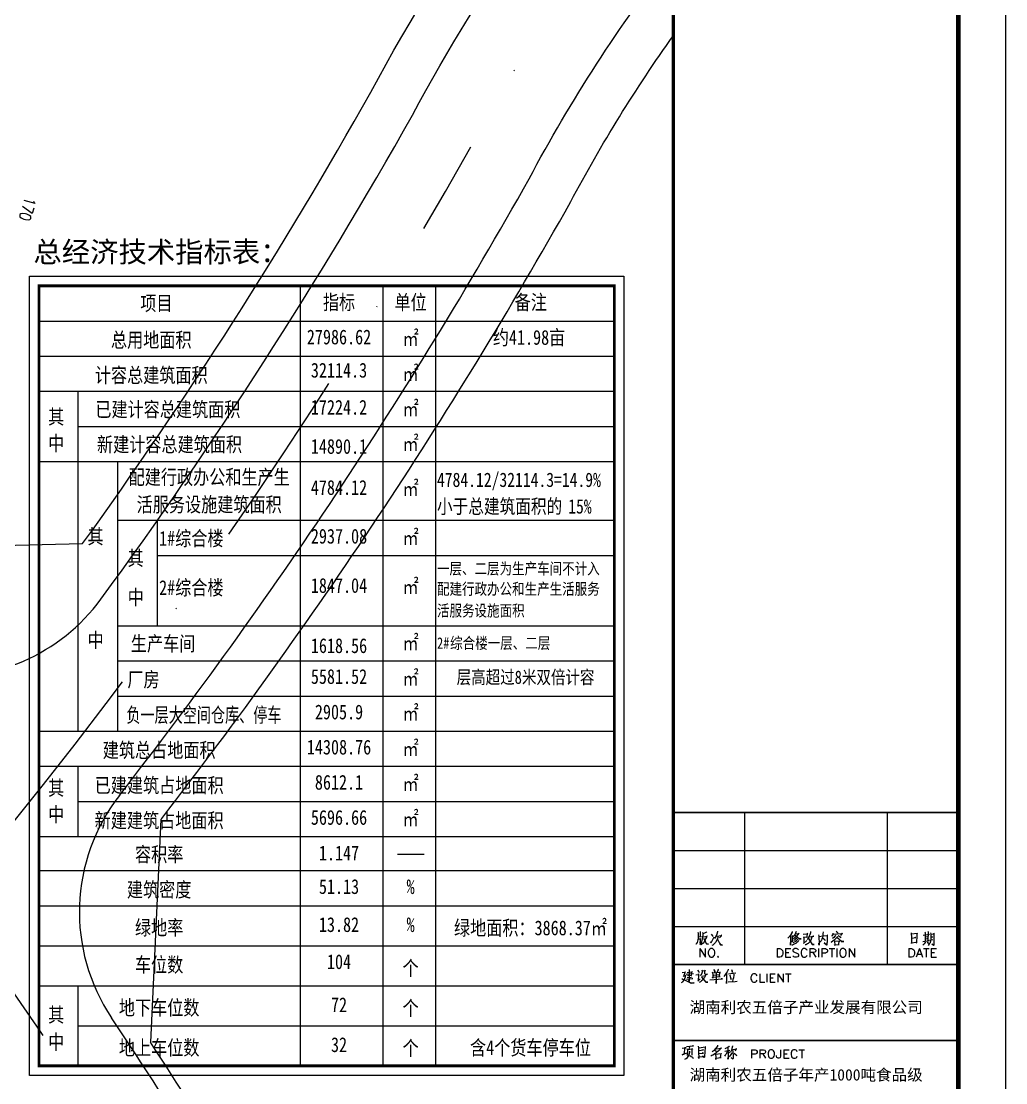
# Model space of a CAD drawing. Extents: x -809667 to 586099, y 3084146 to 3634412.
# Drawn here: x 382044.3 to 382148, y 3085664.1 to 3085775.9 of the extents above; entities that cross this region are included whole.
import ezdxf
from ezdxf.enums import TextEntityAlignment as Align

# ---------------------------------------------------------------- set-up
doc = ezdxf.new("R2010")
doc.units = 0
doc.header["$LTSCALE"] = 0.5
doc.linetypes.add('DASHDOT', pattern=[25.4, 12.7, -6.35, 0, -6.35])
doc.layers.get('0').update_dxf_attribs({"linetype": 'CONTINUOUS'})
for name, color, linetype in [('0-人行道线', 46, 'CONTINUOUS'), ('dxt', 252, 'CONTINUOUS'), ('PUB_TITLE', 4, 'CONTINUOUS'), ('RD-中线', 1, 'DASHDOT'), ('指标', 7, 'CONTINUOUS'), ('道路', 4, 'CONTINUOUS')]:
    doc.layers.add(name, color=color, linetype=linetype)
doc.styles.add('-宋体', font='', dxfattribs={"width": 0.6})
doc.styles.add('HZ', font='', dxfattribs={"width": 0.8})
doc.styles.get("Standard").update_dxf_attribs({"font": 'rs.shx', "bigfont": 'hztxt.shx'})
doc.styles.add('黑体', font='simhei.ttf')
doc.styles.get('-宋体').set_extended_font_data('NSimSun')
doc.styles.get('HZ').set_extended_font_data('NSimSun')

# ---------------------------------------------------------------- blocks, each defined once
blk = doc.blocks.new('DE')
at = {"layer": 'PUB_TITLE'}
for p, q in [((-4500, 23200), (-4500, 19996)), ((-1500, 23200), (-1500, 19996)), ((-6000, 22400), (0, 22400)), ((-6000, 21600), (0, 21600)), ((-6000, 20800), (0, 20800))]:
    blk.add_line(p, q, dxfattribs=at)
for points, const_width in [([(-6000, 57400), (-6000, 0)], 70), ([(-6000, 23200), (0, 23200)], 35), ([(-6000, 20000), (0, 20000)], 35), ([(-6000, 18400), (0, 18400)], 35)]:
    blk.add_lwpolyline(points, dxfattribs=dict(at, const_width=const_width))
blk.add_lwpolyline([(-6000, 0), (0, 0), (0, 57400), (-6000, 57400)], close=True, dxfattribs=at)
at = {"layer": 'PUB_TITLE', "color": 140, "lineweight": 0}
for points in [[(-5489, 20679), (-5482, 20660), (-5482, 20603), (-5482, 20561), (-5487, 20523), (-5493, 20495), (-5503, 20462), (-5518, 20438), (-5531, 20420)], [(-5480, 20582), (-5411, 20591)], [(-5388, 20675), (-5383, 20650), (-5383, 20620), (-5388, 20580), (-5392, 20542), (-5400, 20509), (-5406, 20479), (-5416, 20452), (-5428, 20428), (-5442, 20412)], [(-5440, 20694), (-5434, 20679), (-5434, 20589)], [(-5366, 20585), (-5291, 20601), (-5295, 20608), (-5307, 20578), (-5322, 20540), (-5335, 20511), (-5352, 20481), (-5376, 20452), (-5400, 20431), (-5419, 20415)], [(-5298, 20688), (-5303, 20681), (-5347, 20658), (-5379, 20646)], [(-5223, 20481), (-5204, 20460), (-5142, 20582)], [(-5170, 20591), (-5173, 20608), (-5201, 20641)], [(-5067, 20587), (-5067, 20570), (-5073, 20547), (-5086, 20516), (-5100, 20490), (-5114, 20464), (-5132, 20445), (-5151, 20426), (-5173, 20410), (-5189, 20401)], [(-5069, 20700), (-5071, 20686), (-5088, 20639), (-5107, 20594), (-5121, 20570), (-5135, 20551)], [(-5105, 20597), (-5102, 20597), (-4984, 20610), (-4993, 20620), (-5005, 20591), (-5027, 20561)], [(-3499, 20698), (-3502, 20684), (-3523, 20646), (-3523, 20641), (-3542, 20613), (-3558, 20589), (-3575, 20570), (-3589, 20554)], [(-3533, 20618), (-3533, 20410), (-3537, 20428), (-3533, 20464)], [(-3497, 20610), (-3497, 20474), (-3499, 20490), (-3497, 20502)], [(-3436, 20648), (-3426, 20646), (-3356, 20656), (-3360, 20660), (-3384, 20627), (-3405, 20599), (-3424, 20580), (-3445, 20563), (-3466, 20547), (-3480, 20538)], [(-3415, 20694), (-3430, 20658), (-3445, 20629), (-3461, 20608), (-3464, 20603), (-3476, 20587)], [(-3445, 20625), (-3436, 20622), (-3343, 20538), (-3312, 20540), (-3343, 20540), (-3356, 20549)], [(-3265, 20639), (-3171, 20650), (-3181, 20658), (-3192, 20576), (-3181, 20576), (-3251, 20566), (-3256, 20587), (-3251, 20561), (-3253, 20455)], [(-3088, 20587), (-3088, 20573), (-3098, 20535), (-3107, 20514), (-3117, 20495), (-3128, 20479), (-3143, 20462), (-3160, 20445), (-3179, 20434), (-3197, 20422), (-3211, 20417), (-3225, 20412)], [(-3110, 20694), (-3114, 20665), (-3128, 20627), (-3147, 20587), (-3162, 20561), (-3171, 20542), (-3181, 20525)], [(-3147, 20582), (-3042, 20597), (-3053, 20599), (-3072, 20594)], [(-2947, 20627), (-2940, 20597), (-2932, 20428), (-2932, 20405), (-2938, 20420), (-2935, 20450)], [(-2938, 20591), (-2848, 20603), (-2843, 20603), (-2751, 20613), (-2759, 20620), (-2761, 20616), (-2761, 20566), (-2761, 20523), (-2763, 20519), (-2763, 20479), (-2763, 20474), (-2767, 20447), (-2770, 20426), (-2772, 20407), (-2824, 20455), (-2774, 20415), (-2770, 20438)], [(-2848, 20690), (-2850, 20644), (-2854, 20603), (-2854, 20599), (-2862, 20570), (-2871, 20542), (-2881, 20516), (-2888, 20502), (-2900, 20488), (-2907, 20476), (-2916, 20469)], [(-2544, 20594), (-2548, 20580), (-2557, 20570), (-2586, 20540), (-2614, 20514), (-2643, 20490), (-2671, 20471), (-2687, 20462)], [(-2645, 20658), (-2643, 20639), (-2645, 20627), (-2649, 20610), (-2654, 20599), (-2654, 20608), (-2645, 20625)], [(-2588, 20618), (-2590, 20606), (-2624, 20568), (-2647, 20547)], [(-2643, 20637), (-2439, 20654), (-2447, 20658), (-2479, 20613)], [(-2571, 20700), (-2546, 20677), (-2541, 20663), (-2553, 20684)], [(-2555, 20573), (-2519, 20540), (-2482, 20504), (-2453, 20481), (-2411, 20483), (-2456, 20485), (-2475, 20500)], [(-2527, 20610), (-2487, 20582), (-2475, 20563), (-2493, 20587)], [(-996, 20665), (-991, 20641), (-989, 20589), (-986, 20535), (-986, 20528), (-986, 20490), (-986, 20441), (-986, 20457), (-894, 20471), (-876, 20455), (-870, 20476), (-870, 20504), (-868, 20559), (-866, 20616), (-866, 20663), (-864, 20656), (-989, 20639)], [(-743, 20622), (-604, 20637)], [(-706, 20686), (-701, 20672), (-701, 20495)], [(-699, 20582), (-655, 20589)], [(-640, 20700), (-634, 20686), (-642, 20502)], [(-585, 20667), (-579, 20641), (-579, 20589), (-581, 20532), (-585, 20498), (-596, 20460), (-611, 20436), (-638, 20401)], [(-579, 20639), (-507, 20650), (-514, 20658), (-514, 20585), (-514, 20580), (-512, 20474), (-514, 20434), (-516, 20410), (-519, 20403), (-554, 20434), (-522, 20412)], [(-575, 20580), (-535, 20587)], [(-5482, 20540), (-5432, 20544), (-5438, 20551), (-5438, 20445), (-5440, 20460), (-5440, 20479)], [(-5369, 20554), (-5303, 20434), (-5258, 20431), (-5301, 20436), (-5312, 20450)], [(-5079, 20532), (-5060, 20504), (-5033, 20452), (-5012, 20412), (-4965, 20410), (-5010, 20420), (-5027, 20436)], [(-3365, 20504), (-3371, 20488), (-3398, 20464), (-3421, 20445), (-3445, 20434), (-3468, 20420), (-3489, 20410), (-3506, 20405)], [(-3386, 20532), (-3390, 20523), (-3392, 20519), (-3419, 20495), (-3424, 20492), (-3438, 20481), (-3457, 20469), (-3476, 20457)], [(-3405, 20561), (-3407, 20554), (-3409, 20551), (-3434, 20532), (-3453, 20516), (-3468, 20504)], [(-3261, 20445), (-3187, 20509)], [(-3160, 20551), (-3152, 20549), (-3079, 20422), (-3034, 20420), (-3077, 20426), (-3088, 20441)], [(-2860, 20559), (-2833, 20540), (-2812, 20521), (-2805, 20506), (-2810, 20516)], [(-2609, 20498), (-2605, 20483), (-2599, 20417), (-2597, 20401), (-2607, 20417), (-2508, 20424), (-2515, 20424), (-2506, 20500), (-2498, 20495), (-2603, 20483)], [(-986, 20554), (-894, 20568), (-904, 20570), (-925, 20561)], [(-750, 20488), (-604, 20506), (-611, 20509), (-621, 20502)], [(-696, 20474), (-699, 20462), (-718, 20438), (-733, 20422), (-750, 20410)], [(-696, 20542), (-659, 20549)], [(-659, 20481), (-632, 20452), (-632, 20441), (-642, 20462)], [(-581, 20519), (-575, 20519), (-537, 20525)], [(-5445, 20337), (-5445, 20157)], [(-5445, 20337), (-5326, 20157), (-5326, 20337)], [(-3818, 20337), (-3818, 20157)], [(-3818, 20337), (-3758, 20337), (-3733, 20327), (-3715, 20310), (-3706, 20293), (-3698, 20267), (-3698, 20225), (-3706, 20199), (-3715, 20182), (-3733, 20165), (-3758, 20157), (-3818, 20157)], [(-3638, 20337), (-3638, 20157)], [(-3638, 20337), (-3526, 20337)], [(-3638, 20250), (-3569, 20250)], [(-3638, 20157), (-3526, 20157)], [(-3364, 20310), (-3381, 20327), (-3407, 20337), (-3441, 20337), (-3467, 20327), (-3484, 20310), (-3484, 20293), (-3476, 20277), (-3467, 20267), (-3449, 20259), (-3398, 20242), (-3381, 20233), (-3372, 20225), (-3364, 20207), (-3364, 20182), (-3381, 20165), (-3407, 20157), (-3441, 20157), (-3467, 20165), (-3484, 20182)], [(-3184, 20293), (-3192, 20310), (-3210, 20327), (-3227, 20337), (-3261, 20337), (-3279, 20327), (-3296, 20310), (-3304, 20293), (-3312, 20267), (-3312, 20225), (-3304, 20199), (-3296, 20182), (-3279, 20165), (-3261, 20157), (-3227, 20157), (-3210, 20165), (-3192, 20182), (-3184, 20199)], [(-3124, 20337), (-3124, 20157)], [(-3124, 20337), (-3047, 20337), (-3022, 20327), (-3012, 20319), (-3004, 20302), (-3004, 20285), (-3012, 20267), (-3022, 20259), (-3047, 20250), (-3124, 20250)], [(-3064, 20250), (-3004, 20157)], [(-2944, 20337), (-2944, 20157)], [(-2875, 20337), (-2875, 20157)], [(-2875, 20337), (-2799, 20337), (-2773, 20327), (-2765, 20319), (-2755, 20302), (-2755, 20277), (-2765, 20259), (-2773, 20250), (-2799, 20242), (-2875, 20242)], [(-2722, 20337), (-2602, 20337)], [(-2662, 20337), (-2662, 20157)], [(-2558, 20337), (-2558, 20157)], [(-2301, 20337), (-2301, 20157)], [(-2301, 20337), (-2182, 20157), (-2182, 20337)], [(-1043, 20337), (-1043, 20157)], [(-1043, 20337), (-983, 20337), (-957, 20327), (-940, 20310), (-931, 20293), (-923, 20267), (-923, 20225), (-931, 20199), (-940, 20182), (-957, 20165), (-983, 20157), (-1043, 20157)], [(-820, 20337), (-888, 20157)], [(-863, 20217), (-778, 20217)], [(-820, 20337), (-751, 20157)], [(-734, 20337), (-614, 20337)], [(-674, 20337), (-674, 20157)], [(-571, 20337), (-571, 20157)], [(-571, 20337), (-461, 20337)], [(-571, 20250), (-503, 20250)], [(-571, 20157), (-461, 20157)], [(-5813, 19829), (-5749, 19836), (-5758, 19842), (-5763, 19823), (-5789, 19751), (-5794, 19756), (-5742, 19768), (-5746, 19773), (-5756, 19735), (-5765, 19702), (-5777, 19681), (-5789, 19662), (-5808, 19638), (-5824, 19622), (-5836, 19612)], [(-5822, 19704), (-5799, 19695), (-5780, 19688), (-5751, 19673), (-5723, 19657), (-5685, 19635), (-5655, 19622), (-5649, 19619), (-5624, 19605), (-5565, 19617), (-5567, 19617), (-5621, 19610), (-5647, 19617)], [(-5735, 19796), (-5579, 19813)], [(-5725, 19695), (-5594, 19704), (-5600, 19707), (-5607, 19702)], [(-5714, 19832), (-5605, 19846), (-5615, 19855), (-5628, 19768), (-5621, 19770), (-5706, 19761)], [(-5714, 19726), (-5617, 19737)], [(-5668, 19897), (-5666, 19882), (-5668, 19643), (-5674, 19659), (-5668, 19681)], [(-5527, 19783), (-5463, 19791), (-5472, 19801), (-5475, 19783), (-5478, 19657), (-5489, 19648), (-5440, 19697)], [(-5491, 19882), (-5463, 19848), (-5459, 19834)], [(-5409, 19754), (-5317, 19766), (-5324, 19773), (-5333, 19754), (-5345, 19730), (-5357, 19711), (-5369, 19695), (-5388, 19673), (-5409, 19654), (-5430, 19638), (-5447, 19626), (-5461, 19619)], [(-5400, 19886), (-5398, 19865), (-5398, 19842), (-5402, 19820), (-5409, 19798), (-5419, 19785), (-5428, 19773), (-5440, 19761)], [(-5411, 19732), (-5406, 19732), (-5320, 19629), (-5274, 19626), (-5320, 19633), (-5331, 19643)], [(-5394, 19867), (-5331, 19872), (-5335, 19879), (-5343, 19861), (-5343, 19844), (-5343, 19829), (-5343, 19813), (-5341, 19806), (-5335, 19798), (-5326, 19796), (-5314, 19794), (-5298, 19794), (-5288, 19796), (-5282, 19801)], [(-5232, 19676), (-4965, 19699), (-4980, 19702), (-4998, 19697)], [(-5187, 19844), (-5178, 19823), (-5170, 19783), (-5170, 19742), (-5168, 19716), (-5175, 19732), (-5014, 19745), (-5031, 19747), (-5020, 19829), (-5012, 19834), (-5020, 19836), (-5022, 19832), (-5173, 19817)], [(-5159, 19893), (-5130, 19861), (-5128, 19836), (-5135, 19865)], [(-5147, 19773), (-5050, 19787)], [(-5102, 19820), (-5100, 19686), (-5097, 19619), (-5097, 19600), (-5102, 19617), (-5100, 19654)], [(-5062, 19901), (-5048, 19888), (-5055, 19891), (-5086, 19825)], [(-4847, 19901), (-4850, 19886), (-4871, 19844), (-4887, 19820), (-4915, 19775), (-4940, 19749)], [(-4881, 19827), (-4881, 19600), (-4883, 19622), (-4881, 19641)], [(-4837, 19804), (-4687, 19823)], [(-4816, 19775), (-4807, 19754), (-4795, 19726), (-4788, 19702), (-4786, 19688), (-4786, 19707), (-4797, 19728)], [(-4780, 19893), (-4765, 19857), (-4759, 19834), (-4763, 19853)], [(-4727, 19798), (-4727, 19777), (-4736, 19723), (-4746, 19683), (-4755, 19643)], [(-4239, 19763), (-4248, 19781), (-4264, 19797), (-4282, 19806), (-4316, 19806), (-4333, 19797), (-4351, 19781), (-4359, 19763), (-4368, 19737), (-4368, 19694), (-4359, 19669), (-4351, 19652), (-4333, 19634), (-4316, 19626), (-4282, 19626), (-4264, 19634), (-4248, 19652), (-4239, 19669)], [(-4179, 19806), (-4179, 19626), (-4076, 19626)], [(-4034, 19806), (-4034, 19626)], [(-3965, 19806), (-3965, 19626)], [(-3965, 19806), (-3854, 19806)], [(-3965, 19721), (-3897, 19721)], [(-3802, 19806), (-3802, 19626)], [(-3802, 19806), (-3682, 19626), (-3682, 19806)], [(-3640, 19806), (-3520, 19806)], [(-3580, 19806), (-3580, 19626)], [(-4850, 19635), (-4700, 19645), (-4658, 19648)], [(-3965, 19626), (-3854, 19626)], [(-5813, 18237), (-5730, 18248), (-5770, 18244), (-5773, 18117), (-5818, 18098), (-5721, 18140)], [(-5761, 18010), (-5730, 18024), (-5706, 18041), (-5687, 18062), (-5668, 18088), (-5662, 18121), (-5657, 18149), (-5657, 18172)], [(-5723, 18273), (-5652, 18282), (-5579, 18288), (-5584, 18291), (-5596, 18288)], [(-5609, 18088), (-5609, 18109), (-5607, 18113), (-5605, 18229), (-5596, 18220), (-5702, 18206), (-5706, 18227), (-5702, 18208), (-5702, 18147), (-5704, 18102), (-5706, 18085), (-5706, 18098), (-5704, 18123)], [(-5671, 18210), (-5655, 18263), (-5655, 18279)], [(-5478, 18279), (-5470, 18248), (-5470, 18132), (-5468, 18055), (-5468, 18024), (-5470, 18055), (-5364, 18062), (-5376, 18066), (-5394, 18060)], [(-5468, 18248), (-5322, 18263), (-5329, 18269), (-5331, 18256), (-5347, 18064), (-5347, 18047), (-5350, 18041), (-5366, 18064)], [(-5468, 18189), (-5366, 18201), (-5376, 18204), (-5398, 18197)], [(-5468, 18126), (-5369, 18135), (-5379, 18138), (-5394, 18130)], [(-5105, 18227), (-5097, 18225), (-4991, 18241), (-4998, 18246), (-5017, 18222), (-5039, 18197), (-5060, 18176), (-5083, 18153), (-5109, 18132), (-5138, 18111), (-5168, 18092), (-5173, 18090), (-5192, 18081), (-5210, 18069)], [(-5071, 18300), (-5073, 18284), (-5102, 18246), (-5119, 18222), (-5138, 18201), (-5161, 18178), (-5185, 18161)], [(-5130, 18201), (-5126, 18199), (-5100, 18178), (-5097, 18166), (-5107, 18182)], [(-5119, 18117), (-5114, 18109), (-5109, 18050), (-5107, 18043), (-5107, 18001), (-5109, 18020), (-5109, 18026), (-4993, 18039), (-4995, 18039), (-5008, 18039), (-4995, 18126), (-4991, 18121), (-4998, 18119), (-5111, 18104)], [(-4852, 18187), (-4866, 18157), (-4883, 18130), (-4896, 18104), (-4911, 18090), (-4927, 18071)], [(-4918, 18178), (-4809, 18199)], [(-4818, 18282), (-4824, 18273), (-4854, 18254), (-4887, 18237), (-4915, 18227)], [(-4852, 18246), (-4850, 18060), (-4847, 18007), (-4852, 18017), (-4850, 18039)], [(-4850, 18170), (-4818, 18151), (-4812, 18142)], [(-4774, 18140), (-4776, 18128), (-4803, 18085), (-4828, 18057)], [(-4757, 18291), (-4759, 18279), (-4772, 18229), (-4780, 18197), (-4797, 18157)], [(-4753, 18189), (-4740, 18178), (-4746, 18180), (-4744, 18055), (-4744, 18024), (-4746, 18007), (-4784, 18045), (-4746, 18012)], [(-4776, 18206), (-4670, 18222), (-4679, 18225), (-4700, 18172)], [(-4719, 18132), (-4677, 18095), (-4670, 18076)], [(-4359, 18206), (-4359, 18026)], [(-4359, 18206), (-4282, 18206), (-4256, 18198), (-4248, 18189), (-4239, 18171), (-4239, 18146), (-4248, 18129), (-4256, 18121), (-4282, 18111), (-4359, 18111)], [(-4179, 18206), (-4179, 18026)], [(-4179, 18206), (-4102, 18206), (-4076, 18198), (-4068, 18189), (-4059, 18171), (-4059, 18155), (-4068, 18138), (-4076, 18129), (-4102, 18121), (-4179, 18121)], [(-4119, 18121), (-4059, 18026)], [(-3742, 18206), (-3742, 18069), (-3751, 18043), (-3760, 18034), (-3777, 18026), (-3794, 18026), (-3811, 18034), (-3819, 18043), (-3828, 18069), (-3828, 18086)], [(-3674, 18206), (-3674, 18026)], [(-3674, 18206), (-3562, 18206)], [(-3674, 18121), (-3605, 18121)], [(-3391, 18163), (-3400, 18181), (-3417, 18198), (-3434, 18206), (-3468, 18206), (-3485, 18198), (-3503, 18181), (-3511, 18163), (-3520, 18138), (-3520, 18095), (-3511, 18069), (-3503, 18051), (-3485, 18034), (-3468, 18026), (-3434, 18026), (-3417, 18034), (-3400, 18051), (-3391, 18069)], [(-3357, 18206), (-3237, 18206)], [(-3297, 18206), (-3297, 18026)], [(-5655, 18085), (-5624, 18066), (-5600, 18047), (-5590, 18036), (-5584, 18020)], [(-3674, 18026), (-3562, 18026)]]:
    blk.add_lwpolyline(points, dxfattribs=at)
for points in [[(-5214, 20337), (-5231, 20327), (-5248, 20310), (-5257, 20293), (-5266, 20267), (-5266, 20225), (-5257, 20199), (-5248, 20182), (-5231, 20165), (-5214, 20157), (-5180, 20157), (-5163, 20165), (-5146, 20182), (-5138, 20199), (-5128, 20225), (-5128, 20267), (-5138, 20293), (-5146, 20310), (-5163, 20327), (-5180, 20337), (-5214, 20337)], [(-5060, 20173), (-5069, 20165), (-5060, 20157), (-5051, 20165), (-5060, 20173)], [(-2448, 20337), (-2465, 20327), (-2482, 20310), (-2490, 20293), (-2498, 20267), (-2498, 20225), (-2490, 20199), (-2482, 20182), (-2465, 20165), (-2448, 20157), (-2413, 20157), (-2396, 20165), (-2379, 20182), (-2370, 20199), (-2361, 20225), (-2361, 20267), (-2370, 20293), (-2379, 20310), (-2396, 20327), (-2413, 20337), (-2448, 20337)], [(-3957, 18206), (-3974, 18198), (-3991, 18181), (-3999, 18163), (-4008, 18138), (-4008, 18095), (-3999, 18069), (-3991, 18051), (-3974, 18034), (-3957, 18026), (-3922, 18026), (-3905, 18034), (-3889, 18051), (-3879, 18069), (-3871, 18095), (-3871, 18138), (-3879, 18163), (-3889, 18181), (-3905, 18198), (-3922, 18206), (-3957, 18206)]]:
    blk.add_lwpolyline(points, close=True, dxfattribs=at)
blk = doc.blocks.new('DEEEE')
at = {"layer": 'PUB_TITLE'}
blk.add_blockref('DE', (917509, -201220), dxfattribs=at)
at = {"layer": 'PUB_TITLE', "color": 7, "style": '-宋体', "width": 1.000002}
for s, p in [('湖南利农五倍子产业发展有限公司', (911850, -182240)), ('湖南利农五倍子年产1000吨食品级', (911850, -183663))]:
    blk.add_text(s, height=240, dxfattribs=at).set_placement(p)

msp = doc.modelspace()

# ---------------------------------------------------------------- linework, layer by layer
at = {"layer": '0-人行道线', "linetype": 'Continuous', "flags": 128}
for points in [[(382050.759, 3085720.882, 0.0280305), (382081.114, 3085768.431, -0.0733347), (382112.982, 3085811.516, -0.0733347)], [(382058.995, 3085691.829), (382059.094, 3085691.953, 0.0369867), (382102.168, 3085756.907, -0.0322488), (382112.982, 3085774.412, -0.0322488)], [(382058.995, 3085691.829), (382057.901, 3085668.385, 0.3241907)], [(382100.658, 3085593.085), (382074.439, 3085640.865, 0.0196298), (382057.901, 3085668.385, 0.0196298)]]:
    msp.add_lwpolyline(points, format="xyb", dxfattribs=at)
msp.add_lwpolyline([(382019.612, 3085720.112), (382050.759, 3085720.882)], dxfattribs=at)
at = {"layer": 'PUB_TITLE', "linetype": 'Continuous'}
msp.add_lwpolyline([(381727.482, 3085571.553), (382147.982, 3085571.553), (382147.982, 3085868.553), (381727.482, 3085868.553)], close=True, dxfattribs=at)
at = {"layer": 'PUB_TITLE', "linetype": 'Continuous', "const_width": 0.5}
msp.add_lwpolyline([(381739.982, 3085576.553), (382142.982, 3085576.553), (382142.982, 3085863.553), (381739.982, 3085863.553)], close=True, dxfattribs=at)
at = {"layer": 'RD-中线', "ltscale": 3}
for points in [[(382036.075, 3085683.845), (382038.911, 3085686.555, 0.0322191), (382043.27, 3085691.292, 0.0418855), (382091.64, 3085762.666, -0.0552107), (382112.982, 3085793.862, -0.0552107)], [(382107.084, 3085562.662), (382066.549, 3085636.536, 0.0429899), (382028.471, 3085693.68), (382020.591, 3085703.551)]]:
    msp.add_lwpolyline(points, format="xyb", dxfattribs=at)
at = {"layer": '指标'}
for p, q in [((382050.242, 3085736.926), (382050.242, 3085701.133)), ((382054.423, 3085729.521), (382054.423, 3085701.133)), ((382058.604, 3085723.345), (382058.604, 3085712.239)), ((382050.242, 3085697.431), (382050.242, 3085690.027)), ((382083.934, 3085688.174), (382086.725, 3085688.174)), ((382050.242, 3085674.316), (382050.242, 3085665.888))]:
    msp.add_line(p, q, dxfattribs=at)
msp.add_lwpolyline([(382107.765, 3085664.88), (382045.156, 3085664.88), (382045.156, 3085749.04), (382107.765, 3085749.04)], close=True, dxfattribs=at)
msp.add_lwpolyline([(382107.765, 3085664.88), (382045.156, 3085664.88), (382045.156, 3085749.04), (382107.765, 3085749.04)], close=True, dxfattribs=at)
at = {"layer": '指标', "const_width": 0.293}
msp.add_lwpolyline([(382106.757, 3085665.888), (382046.164, 3085665.888), (382046.164, 3085748.032), (382106.757, 3085748.032), (382106.757, 3085665.888)], dxfattribs=at)
at = {"layer": '指标'}
for points in [[(382073.675, 3085748.032), (382073.675, 3085729.521)], [(382082.393, 3085748.032), (382082.393, 3085729.521)], [(382087.923, 3085748.032), (382087.923, 3085729.521)], [(382046.164, 3085744.33), (382106.757, 3085744.33)], [(382046.164, 3085740.628), (382106.757, 3085740.628)], [(382046.164, 3085740.628), (382106.757, 3085740.628)], [(382046.164, 3085736.926), (382106.757, 3085736.926)], [(382050.242, 3085736.926), (382106.757, 3085736.926)], [(382050.242, 3085736.926), (382106.757, 3085736.926)], [(382050.242, 3085736.926), (382106.757, 3085736.926)], [(382050.242, 3085733.224), (382106.757, 3085733.224)], [(382046.164, 3085729.521), (382106.757, 3085729.521)], [(382046.164, 3085729.521), (382106.757, 3085729.521)], [(382046.164, 3085729.521), (382106.757, 3085729.521)], [(382073.675, 3085729.521), (382073.675, 3085665.888)], [(382082.393, 3085729.521), (382082.393, 3085665.888)], [(382087.923, 3085729.521), (382087.923, 3085665.888)], [(382054.423, 3085723.345), (382106.757, 3085723.345)], [(382058.604, 3085719.643), (382106.757, 3085719.643)], [(382054.423, 3085712.239), (382106.757, 3085712.239)], [(382054.423, 3085708.537), (382106.757, 3085708.537)], [(382054.423, 3085704.835), (382106.757, 3085704.835)], [(382046.164, 3085701.133), (382106.757, 3085701.133)], [(382050.242, 3085701.133), (382106.757, 3085701.133)], [(382046.164, 3085697.431), (382106.757, 3085697.431)], [(382050.242, 3085693.729), (382106.757, 3085693.729)], [(382046.164, 3085690.027), (382106.757, 3085690.027)], [(382046.164, 3085686.446), (382106.757, 3085686.446)], [(382046.164, 3085686.446), (382106.757, 3085686.446)], [(382046.164, 3085682.744), (382106.757, 3085682.744)], [(382046.164, 3085678.53), (382106.757, 3085678.53)], [(382046.164, 3085678.53), (382106.757, 3085678.53)], [(382046.164, 3085674.316), (382106.757, 3085674.316)], [(382050.242, 3085670.102), (382106.886, 3085670.102)], [(382050.242, 3085670.102), (382106.757, 3085670.102)], [(382050.242, 3085665.888), (382106.757, 3085665.888)], [(382050.242, 3085665.888), (382106.757, 3085665.888)], [(382050.242, 3085665.888), (382106.757, 3085665.888)]]:
    msp.add_lwpolyline(points, dxfattribs=at)
at = {"layer": '道路', "linetype": 'Continuous', "flags": 128}
for points in [[(382052.693, 3085715.034, 0.029836), (382085.499, 3085766.028, -0.0662462), (382112.982, 3085804.326, -0.0662462)], [(382054.631, 3085694.358, 0.0373594), (382097.781, 3085759.306, -0.0425576), (382112.982, 3085782.799, -0.0425576)], [(382017.999, 3085718.929, 0.5775632), (382052.693, 3085715.034, 0.494375)], [(382054.631, 3085694.358, 0.3236934), (382053.811, 3085670.933, 0.3236934)], [(382098.905, 3085592.123), (382072.686, 3085639.903, 0.0223165), (382053.811, 3085670.933, 0.0223165)]]:
    msp.add_lwpolyline(points, format="xyb", dxfattribs=at)

# ---------------------------------------------------------------- block references
at = {"xscale": 0.005, "yscale": 0.005, "zscale": 0.005}
msp.add_blockref('DEEEE', (377555.437, 3086582.655), dxfattribs=at)

# ---------------------------------------------------------------- texts
at = {"layer": 'dxt', "color": 252, "linetype": 'Continuous', "width": 0.8}
msp.add_text('170', height=1.2, rotation=253.72553, dxfattribs=at).set_placement((382044.959, 3085756.115, 170), align=Align.MIDDLE)
at = {"layer": '指标', "style": '黑体'}
msp.add_text('总经济技术指标表：', height=2.1895, dxfattribs=at).set_placement((382045.577, 3085750.514))
at = {"layer": '指标', "linetype": 'Continuous', "style": 'HZ'}
for s, height, width, p in [('指标', 1.5552, 0.8, (382077.762, 3085746.341)), ('单位', 1.5552, 0.8, (382085.301, 3085746.341)), ('备注', 1.5552, 0.8, (382097.965, 3085746.341)), (' 项目', 1.5552, 0.8, (382058.104, 3085746.185)), ('总用地面积', 1.5552, 0.8, (382057.987, 3085742.364)), ('27986.62', 1.5552, 0.8, (382077.762, 3085742.639)), ('㎡', 1.555, 0.8, (382085.301, 3085742.639)), ('计容总建筑面积', 1.5552, 0.8, (382057.987, 3085738.662)), ('㎡', 1.555, 0.8, (382085.301, 3085738.936)), ('㎡', 1.555, 0.8, (382085.301, 3085735.234)), ('其', 1.555, 0.8, (382047.975, 3085734.279)), ('已建计容总建筑面积', 1.5552, 0.8, (382059.738, 3085735.056)), ('中', 1.555, 0.8, (382047.975, 3085731.48)), ('新建计容总建筑面积', 1.5552, 0.8, (382059.911, 3085731.365)), ('㎡', 1.555, 0.8, (382085.301, 3085731.563)), ('配建行政办公和生产生', 1.5552, 0.8, (382064.089, 3085727.916)), ('㎡', 1.555, 0.8, (382085.301, 3085726.819)), ('活服务设施建筑面积', 1.5552, 0.8, (382064.089, 3085725.034)), ('其', 1.555, 0.8, (382052.128, 3085721.665)), ('1#综合楼', 1.5552, 0.8, (382062.208, 3085721.475)), ('㎡', 1.555, 0.8, (382085.301, 3085721.654)), ('其', 1.555, 0.8, (382056.35, 3085719.391)), ('2#综合楼', 1.5552, 0.8, (382062.208, 3085716.287)), ('㎡', 1.555, 0.8, (382085.301, 3085716.496)), ('中', 1.555, 0.8, (382056.35, 3085715.272)), ('中', 1.555, 0.8, (382052.128, 3085710.748)), ('㎡', 1.555, 0.8, (382085.301, 3085710.578)), ('生产车间', 1.5552, 0.8, (382059.232, 3085710.381)), ('厂房', 1.5552, 0.8, (382057.175, 3085706.602)), ('㎡', 1.555, 0.8, (382085.301, 3085706.846)), ('负一层大空间仓库、停车', 1.5552, 0.7, (382063.533, 3085702.87)), ('㎡', 1.555, 0.8, (382085.301, 3085703.174)), ('㎡', 1.555, 0.8, (382085.301, 3085699.442)), ('建筑总占地面积', 1.5552, 0.8, (382058.819, 3085699.168)), ('其', 1.555, 0.8, (382047.975, 3085695.184)), ('已建建筑占地面积', 1.5552, 0.8, (382058.819, 3085695.466)), ('㎡', 1.555, 0.8, (382085.301, 3085695.74)), ('中', 1.555, 0.8, (382047.975, 3085692.385)), ('新建建筑占地面积', 1.5552, 0.8, (382058.819, 3085691.763)), ('㎡', 1.555, 0.8, (382085.301, 3085692.037)), ('容积率', 1.5552, 0.8, (382058.819, 3085688.183)), ('建筑密度', 1.5552, 0.8, (382058.819, 3085684.481)), ('%%%', 1.5552, 0.8, (382085.301, 3085684.755)), ('绿地率', 1.5552, 0.8, (382058.819, 3085680.476)), ('%%%', 1.5552, 0.8, (382085.301, 3085680.75)), ('车位数', 1.5552, 0.8, (382058.819, 3085676.565)), ('104', 1.5552, 0.8, (382077.762, 3085676.839)), ('个', 1.555, 0.8, (382085.301, 3085676.208)), ('地下车位数', 1.5552, 0.8, (382058.819, 3085672.042)), ('72', 1.5552, 0.8, (382077.762, 3085672.316)), ('个', 1.555, 0.8, (382085.301, 3085671.994)), ('其', 1.555, 0.8, (382047.975, 3085671.295)), ('中', 1.555, 0.8, (382047.975, 3085668.436)), ('地上车位数', 1.5552, 0.8, (382058.819, 3085667.828)), ('32', 1.5552, 0.8, (382077.762, 3085668.102)), ('个', 1.555, 0.8, (382085.301, 3085667.78)), ('含4个货车停车位', 1.5552, 0.8, (382097.926, 3085667.834))]:
    msp.add_text(s, height=height, dxfattribs=dict(at, width=width)).set_placement(p, align=Align.MIDDLE)
at = {"layer": '指标', "color": 1, "linetype": 'Continuous', "style": 'HZ', "width": 0.8}
for s, height, p in [('约41.98亩', 1.5552, (382097.776, 3085742.639)), ('层高超过8米双倍计容', 1.4, (382097.408, 3085706.846))]:
    msp.add_text(s, height=height, dxfattribs=at).set_placement(p, align=Align.MIDDLE)
at = {"layer": '指标', "color": 6, "linetype": 'Continuous', "style": 'HZ', "width": 0.8}
for s, p in [('32114.3', (382077.762, 3085739.137)), ('17224.2', (382077.762, 3085735.234)), ('14890.1', (382077.762, 3085731.111)), ('4784.12', (382077.762, 3085726.788)), ('2937.08', (382077.762, 3085721.654)), ('1847.04', (382077.762, 3085716.466)), ('1618.56', (382077.762, 3085710.127)), ('5581.52', (382077.762, 3085706.878)), ('2905.9', (382077.762, 3085703.145)), ('14308.76', (382077.762, 3085699.442)), ('8612.1', (382077.762, 3085695.74)), ('5696.66', (382077.762, 3085692.037)), ('1.147', (382077.762, 3085688.287)), ('51.13', (382077.762, 3085684.755)), ('13.82', (382077.762, 3085680.75)), ('绿地面积：3868.37㎡', (382097.926, 3085680.476))]:
    msp.add_text(s, height=1.5552, dxfattribs=at).set_placement(p, align=Align.MIDDLE)
at = {"layer": '指标', "color": 1, "linetype": 'Continuous', "style": 'HZ', "width": 0.8}
for s, height, p in [('4784.12/32114.3=14.9%', 1.51055, (382088.078, 3085726.855)), ('小于总建筑面积的', 1.5105, (382088.078, 3085724.054)), ('15%', 1.5105, (382101.905, 3085724.054)), ('一层、二层为生产车间不计入', 1.20844, (382088.078, 3085717.653)), ('配建行政办公和生产生活服务', 1.20844, (382088.078, 3085715.511)), ('活服务设施面积', 1.2084, (382088.078, 3085713.228)), ('2#', 1.2084, (382088.078, 3085709.809)), ('综合楼一层、二层', 1.2084, (382089.461, 3085709.809))]:
    msp.add_text(s, height=height, dxfattribs=at).set_placement(p)

doc.saveas('drawing.dxf')
